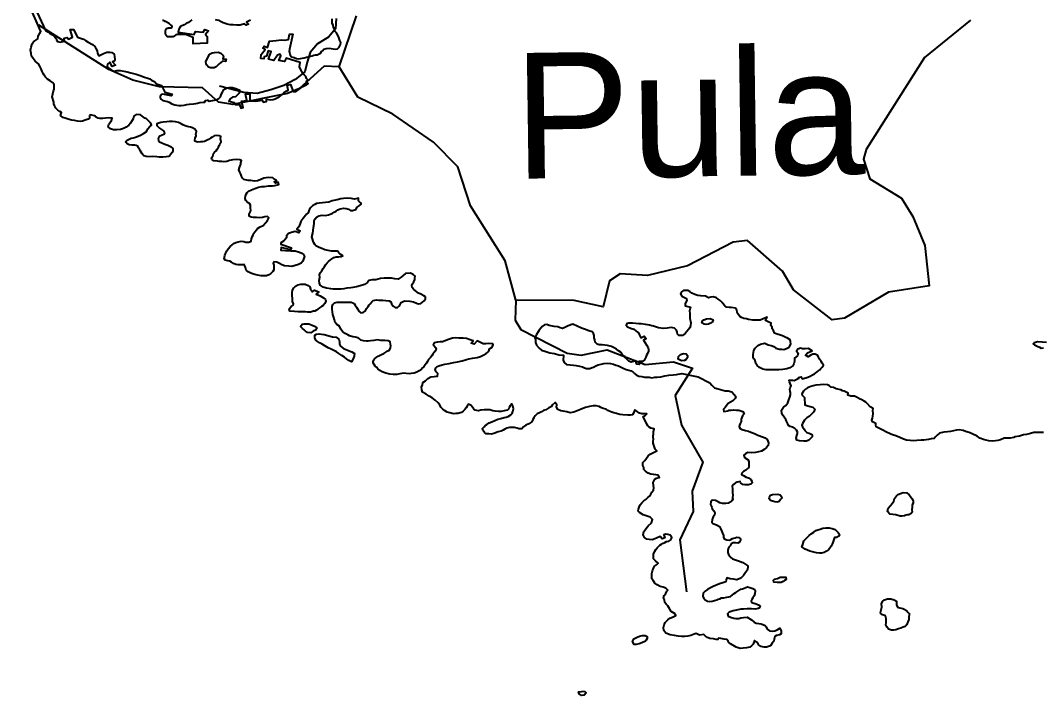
# Model space of a CAD drawing. Header units: metres. Extents: x 13.21 to 19.52, y 42.14 to 46.62.
# Drawn here: x 13.7902 to 13.9728, y 44.7582 to 44.8788 of the extents above; entities that cross this region are included whole.
import ezdxf

# ---------------------------------------------------------------- set-up
doc = ezdxf.new("R2010")
doc.units = ezdxf.units.M
doc.header["$MEASUREMENT"] = 0
for name, color, linetype in [('CESTE', 5, 'Continuous'), ('hr', 9, 'Continuous'), ('naziv_veci', 1, 'Continuous'), ('PRUGE', 7, 'Continuous')]:
    doc.layers.add(name, color=color, linetype=linetype)
doc.styles.get("Standard").update_dxf_attribs({"font": 'arial.ttf'})

msp = doc.modelspace()

# ---------------------------------------------------------------- linework, layer by layer
at = {"layer": 'CESTE'}
msp.add_line((13.84711, 44.87051), (13.85021, 44.87963), dxfattribs=at)
for points in [[(13.84711, 44.87051), (13.84442, 44.87064), (13.84004, 44.86663), (13.83788, 44.86574), (13.82812, 44.86379), (13.82556, 44.86418), (13.82271, 44.86673), (13.81501, 44.86695), (13.81027, 44.86812), (13.80596, 44.87002), (13.79347, 44.87795)], [(13.95987, 44.87882), (13.95166, 44.87215), (13.94125, 44.85576), (13.94076, 44.85403), (13.94191, 44.85052), (13.94758, 44.84703), (13.94959, 44.84375), (13.95171, 44.83857), (13.95252, 44.83135), (13.94522, 44.83026), (13.93737, 44.8256), (13.93521, 44.82533), (13.92827, 44.83069), (13.9263, 44.83398), (13.92008, 44.8395), (13.91752, 44.83918), (13.90933, 44.83495), (13.90219, 44.8332), (13.89734, 44.8335), (13.89539, 44.8323), (13.89428, 44.82763), (13.8891, 44.82873), (13.8787, 44.82879)], [(13.8787, 44.82879), (13.87674, 44.83583), (13.87056, 44.84568), (13.86829, 44.85262), (13.86395, 44.85703), (13.85669, 44.86204), (13.85046, 44.86511), (13.84711, 44.87051)], [(13.8787, 44.82879), (13.87855, 44.82522), (13.87958, 44.82357), (13.88783, 44.81932), (13.89034, 44.81902), (13.895, 44.81992), (13.90177, 44.81735), (13.90683, 44.81782), (13.91023, 44.81666), (13.90715, 44.81177), (13.90825, 44.80647), (13.91208, 44.79985), (13.91018, 44.79469), (13.91038, 44.79109), (13.90796, 44.78598), (13.90919, 44.7767)]]:
    msp.add_lwpolyline(points, dxfattribs=at)
at = {"layer": 'hr'}
for points in [[(13.97291, 44.80519), (13.97166, 44.80519), (13.97123, 44.80517), (13.97063, 44.805), (13.96993, 44.80482), (13.96935, 44.80475), (13.96868, 44.80455), (13.96788, 44.80439), (13.96762, 44.80429), (13.96698, 44.80414), (13.96591, 44.80414), (13.96526, 44.80386), (13.96478, 44.80374), (13.96439, 44.80369), (13.96385, 44.80365), (13.96317, 44.80367), (13.96265, 44.80381), (13.9622, 44.80393), (13.96159, 44.80416), (13.9611, 44.80452), (13.96017, 44.80492), (13.95963, 44.80515), (13.95902, 44.80536), (13.95856, 44.80556), (13.95791, 44.80564), (13.95739, 44.80558), (13.95688, 44.80547), (13.95635, 44.80537), (13.95579, 44.80527), (13.95514, 44.80526), (13.95435, 44.80503), (13.95392, 44.80472), (13.95358, 44.80437), (13.95339, 44.80412), (13.9529, 44.80404), (13.95238, 44.80391), (13.95157, 44.80383), (13.95109, 44.80383), (13.95032, 44.80374), (13.94974, 44.8037), (13.9491, 44.80372), (13.94844, 44.80379), (13.94793, 44.80398), (13.94729, 44.80428), (13.94654, 44.80458), (13.94599, 44.80476), (13.94555, 44.80494), (13.94487, 44.80524), (13.94424, 44.80557), (13.94352, 44.80597), (13.94304, 44.80619), (13.94298, 44.80657), (13.94301, 44.80678), (13.9424, 44.8071), (13.94227, 44.80738), (13.9424, 44.80774), (13.94243, 44.80811), (13.9425, 44.80852), (13.94244, 44.80909), (13.94253, 44.80946), (13.942, 44.80978), (13.94151, 44.81028), (13.94119, 44.81058), (13.94093, 44.81076), (13.94051, 44.81104), (13.94006, 44.8112), (13.93968, 44.81145), (13.93917, 44.81168), (13.9385, 44.81167), (13.93798, 44.81184), (13.93807, 44.81222), (13.93731, 44.81258), (13.93704, 44.81264), (13.93672, 44.8128), (13.93592, 44.813), (13.93541, 44.81322), (13.93499, 44.8133), (13.9347, 44.81353), (13.93438, 44.81372), (13.93371, 44.81378), (13.93306, 44.81372), (13.93225, 44.81363), (13.93178, 44.81354), (13.93135, 44.81338), (13.9308, 44.81315), (13.93041, 44.8129), (13.93006, 44.81258), (13.92977, 44.81209), (13.92984, 44.81182), (13.93025, 44.81143), (13.93024, 44.81102), (13.93028, 44.81056), (13.93033, 44.81011), (13.93082, 44.80994), (13.93126, 44.80983), (13.93174, 44.80973), (13.93207, 44.80937), (13.93191, 44.80889), (13.93152, 44.80848), (13.93107, 44.80805), (13.93068, 44.80779), (13.93026, 44.80735), (13.9299, 44.80677), (13.92977, 44.80651), (13.9299, 44.80617), (13.93019, 44.80578), (13.93028, 44.80553), (13.93067, 44.80518), (13.93106, 44.80505), (13.93142, 44.80488), (13.93163, 44.80473), (13.9316, 44.80439), (13.93132, 44.80408), (13.93102, 44.80381), (13.93057, 44.8036), (13.93011, 44.80363), (13.92932, 44.8037), (13.9289, 44.80381), (13.92876, 44.8042), (13.92887, 44.80463), (13.929, 44.80498), (13.92897, 44.8053), (13.92884, 44.80558), (13.92852, 44.80587), (13.92807, 44.8061), (13.92768, 44.80624), (13.92737, 44.80644), (13.92724, 44.80672), (13.92704, 44.80718), (13.92692, 44.80748), (13.92634, 44.80833), (13.92622, 44.80865), (13.92612, 44.80915), (13.92647, 44.80972), (13.92692, 44.81002), (13.92724, 44.81046), (13.92745, 44.81101), (13.9276, 44.8115), (13.92777, 44.81188), (13.92777, 44.81231), (13.92767, 44.81251), (13.92762, 44.8129), (13.92771, 44.81315), (13.92784, 44.81354), (13.92769, 44.81394), (13.92755, 44.81422), (13.92752, 44.8145), (13.9281, 44.81452), (13.9284, 44.81448), (13.92924, 44.81487), (13.92917, 44.81503), (13.92962, 44.81511), (13.92988, 44.81479), (13.93085, 44.81509), (13.93124, 44.81526), (13.93169, 44.81546), (13.93204, 44.81567), (13.93249, 44.81599), (13.93281, 44.81623), (13.93301, 44.8164), (13.93314, 44.81658), (13.9334, 44.81683), (13.93363, 44.81719), (13.93341, 44.81759), (13.93324, 44.81786), (13.93308, 44.81806), (13.93295, 44.81829), (13.93273, 44.81862), (13.93261, 44.81894), (13.93213, 44.81919), (13.93174, 44.81918), (13.93138, 44.819), (13.9309, 44.81868), (13.93045, 44.81898), (13.93077, 44.81942), (13.93159, 44.81978), (13.93095, 44.82021), (13.93039, 44.82012), (13.92991, 44.82015), (13.92953, 44.82024), (13.92904, 44.82008), (13.92884, 44.81971), (13.92913, 44.81935), (13.929, 44.81889), (13.92845, 44.81846), (13.92848, 44.81793), (13.92835, 44.81745), (13.92816, 44.81708), (13.92763, 44.8167), (13.92709, 44.81656), (13.92635, 44.81644), (13.92564, 44.81639), (13.925, 44.81635), (13.92423, 44.81638), (13.92342, 44.8164), (13.92277, 44.81649), (13.9222, 44.81681), (13.92179, 44.81713), (13.92156, 44.81753), (13.9214, 44.81804), (13.92121, 44.81832), (13.92108, 44.81857), (13.92108, 44.81909), (13.92112, 44.81949), (13.92118, 44.8198), (13.92144, 44.82024), (13.92193, 44.82069), (13.92238, 44.82097), (13.92313, 44.82113), (13.92376, 44.82085), (13.92428, 44.82074), (13.92476, 44.82051), (13.92512, 44.82026), (13.92575, 44.82005), (13.92617, 44.82006), (13.92656, 44.82001), (13.92704, 44.82017), (13.92753, 44.82042), (13.92782, 44.82095), (13.92772, 44.82143), (13.92767, 44.82175), (13.92722, 44.82202), (13.9268, 44.82222), (13.92631, 44.82244), (13.92593, 44.82259), (13.92535, 44.82273), (13.9249, 44.82294), (13.92472, 44.82337), (13.92446, 44.82371), (13.92447, 44.82397), (13.92421, 44.82431), (13.92427, 44.82472), (13.92385, 44.82491), (13.9233, 44.8252), (13.9236, 44.82579), (13.92234, 44.82522), (13.9216, 44.82527), (13.92103, 44.82527), (13.92022, 44.82538), (13.9199, 44.82548), (13.91942, 44.82557), (13.91896, 44.82573), (13.91868, 44.82589), (13.91839, 44.8263), (13.91819, 44.8267), (13.91814, 44.82704), (13.91791, 44.82741), (13.91714, 44.82751), (13.91679, 44.82751), (13.91633, 44.82756), (13.91602, 44.82781), (13.91567, 44.82825), (13.91554, 44.82841), (13.91516, 44.82875), (13.9148, 44.82898), (13.91452, 44.82923), (13.91393, 44.82943), (13.91348, 44.82937), (13.91309, 44.82923), (13.91255, 44.82953), (13.91174, 44.82958), (13.9112, 44.82965), (13.91065, 44.8298), (13.9101, 44.83006), (13.90982, 44.83033), (13.90943, 44.83054), (13.9086, 44.83054), (13.90824, 44.83033), (13.90808, 44.82997), (13.9083, 44.82955), (13.90866, 44.82937), (13.90914, 44.82909), (13.9092, 44.82875), (13.90891, 44.82825), (13.90892, 44.82783), (13.90987, 44.82754), (13.90981, 44.82736), (13.90968, 44.82692), (13.90978, 44.82646), (13.90977, 44.82607), (13.90977, 44.82552), (13.90989, 44.82506), (13.90992, 44.82475), (13.90988, 44.82429), (13.90976, 44.82387), (13.90953, 44.8236), (13.9092, 44.82324), (13.90894, 44.82288), (13.90846, 44.82252), (13.90781, 44.82248), (13.90756, 44.82277), (13.9075, 44.82309), (13.9074, 44.82346), (13.90702, 44.82383), (13.90645, 44.82396), (13.9057, 44.82382), (13.90501, 44.82378), (13.90415, 44.8239), (13.90382, 44.82401), (13.90324, 44.8242), (13.90299, 44.82424), (13.90253, 44.82438), (13.90186, 44.82447), (13.90109, 44.82459), (13.90067, 44.82459), (13.8995, 44.82468), (13.89883, 44.8247), (13.89853, 44.82464), (13.89837, 44.82434), (13.89863, 44.82406), (13.89914, 44.82381), (13.89973, 44.82362), (13.90017, 44.82329), (13.9006, 44.82301), (13.90078, 44.82255), (13.90098, 44.8221), (13.90162, 44.82236), (13.90197, 44.82194), (13.90146, 44.82166), (13.90207, 44.82072), (13.90233, 44.82031), (13.90236, 44.82001), (13.90239, 44.81969), (13.9022, 44.8193), (13.90203, 44.81897), (13.90191, 44.81863), (13.90167, 44.81818), (13.90129, 44.81786), (13.90064, 44.81788), (13.90068, 44.81735), (13.90022, 44.81738), (13.90012, 44.81795), (13.89925, 44.81777), (13.89887, 44.81793), (13.89849, 44.81825), (13.89829, 44.8185), (13.89807, 44.8188), (13.89775, 44.81905), (13.89749, 44.81944), (13.897, 44.81978), (13.89668, 44.82004), (13.89627, 44.82033), (13.89579, 44.82054), (13.89504, 44.8207), (13.89411, 44.82086), (13.89356, 44.82086), (13.89321, 44.82096), (13.89283, 44.82133), (13.89276, 44.82176), (13.89266, 44.8221), (13.89267, 44.82249), (13.89253, 44.82288), (13.89231, 44.82317), (13.8917, 44.82336), (13.89096, 44.82364), (13.89042, 44.82382), (13.88964, 44.82417), (13.88887, 44.82455), (13.88805, 44.82426), (13.88777, 44.82412), (13.88744, 44.82395), (13.88703, 44.82373), (13.88661, 44.82385), (13.88619, 44.82405), (13.88554, 44.82413), (13.88464, 44.82431), (13.88422, 44.82446), (13.88378, 44.82442), (13.88339, 44.82412), (13.88313, 44.82382), (13.88287, 44.82343), (13.88264, 44.82314), (13.88236, 44.82268), (13.88209, 44.82211), (13.88218, 44.82177), (13.88218, 44.82127), (13.88238, 44.82076), (13.88286, 44.82026), (13.88328, 44.81986), (13.88383, 44.81971), (13.8844, 44.81954), (13.88476, 44.81943), (13.8856, 44.81929), (13.88637, 44.81908), (13.88717, 44.81897), (13.88714, 44.81806), (13.88734, 44.8176), (13.88772, 44.81734), (13.88839, 44.81728), (13.88895, 44.81723), (13.88946, 44.81716), (13.89006, 44.81704), (13.89059, 44.81688), (13.89094, 44.81673), (13.89132, 44.81663), (13.89191, 44.81663), (13.89232, 44.81677), (13.89252, 44.81686), (13.89297, 44.81709), (13.89338, 44.81729), (13.8939, 44.81738), (13.89442, 44.8175), (13.89497, 44.81755), (13.89556, 44.81752), (13.89613, 44.81736), (13.89655, 44.8172), (13.89701, 44.81706), (13.89739, 44.8169), (13.89787, 44.81665), (13.89836, 44.81646), (13.89886, 44.81633), (13.89925, 44.81617), (13.89964, 44.81596), (13.8999, 44.81573), (13.90016, 44.81548), (13.90063, 44.81525), (13.90121, 44.81516), (13.90163, 44.81509), (13.90247, 44.81505), (13.90299, 44.81497), (13.9035, 44.81504), (13.90392, 44.81504), (13.9046, 44.81513), (13.90531, 44.81529), (13.90599, 44.8154), (13.9068, 44.81547), (13.90738, 44.81554), (13.90831, 44.8157), (13.91036, 44.81528), (13.91127, 44.8151), (13.91336, 44.81407), (13.91371, 44.81363), (13.91416, 44.81315), (13.91483, 44.81295), (13.91609, 44.81264), (13.9166, 44.8126), (13.91728, 44.81242), (13.9177, 44.81198), (13.91798, 44.81161), (13.91786, 44.81125), (13.91744, 44.81084), (13.91701, 44.8106), (13.9166, 44.81038), (13.91634, 44.81006), (13.91605, 44.80964), (13.91579, 44.80932), (13.91584, 44.80894), (13.91659, 44.80905), (13.91681, 44.80914), (13.91717, 44.80915), (13.91762, 44.80922), (13.9181, 44.80917), (13.91852, 44.80915), (13.91923, 44.80894), (13.91946, 44.80849), (13.91916, 44.80814), (13.91893, 44.80753), (13.91894, 44.80713), (13.91873, 44.80677), (13.91863, 44.8065), (13.91856, 44.80618), (13.91876, 44.80591), (13.91911, 44.8057), (13.91972, 44.80554), (13.92025, 44.8054), (13.92065, 44.80525), (13.92133, 44.80501), (13.92191, 44.80471), (13.92272, 44.80439), (13.92323, 44.8042), (13.92355, 44.80391), (13.9238, 44.80333), (13.92373, 44.80286), (13.92345, 44.80247), (13.92306, 44.80212), (13.92257, 44.80187), (13.92202, 44.80172), (13.92148, 44.80158), (13.9208, 44.80153), (13.92009, 44.8016), (13.91974, 44.8014), (13.91941, 44.80114), (13.91951, 44.80073), (13.92019, 44.80029), (13.92031, 44.79991), (13.9203, 44.79893), (13.92002, 44.79867), (13.91976, 44.79843), (13.91937, 44.7982), (13.91904, 44.79793), (13.91901, 44.79767), (13.91933, 44.79747), (13.91984, 44.79721), (13.92024, 44.79705), (13.92065, 44.79678), (13.92084, 44.79648), (13.92091, 44.79616), (13.92065, 44.79595), (13.92022, 44.79584), (13.91965, 44.79582), (13.9192, 44.79591), (13.91881, 44.79616), (13.91876, 44.79644), (13.9182, 44.7963), (13.91791, 44.79616), (13.91753, 44.79591), (13.91733, 44.79559), (13.91737, 44.79513), (13.9174, 44.79477), (13.91737, 44.7944), (13.91742, 44.79399), (13.91736, 44.79357), (13.91743, 44.79326), (13.91725, 44.79296), (13.91709, 44.7928), (13.91664, 44.79257), (13.91616, 44.79247), (13.91562, 44.79252), (13.91514, 44.79263), (13.91481, 44.79279), (13.91433, 44.793), (13.91375, 44.79309), (13.91353, 44.7928), (13.91346, 44.79231), (13.91369, 44.79184), (13.91374, 44.79156), (13.91404, 44.79119), (13.9142, 44.79085), (13.91419, 44.79041), (13.91393, 44.79009), (13.91374, 44.78963), (13.91367, 44.78911), (13.91389, 44.7889), (13.9145, 44.78869), (13.91503, 44.78838), (13.91528, 44.7879), (13.91579, 44.7868), (13.91576, 44.7865), (13.91589, 44.78616), (13.91637, 44.78599), (13.91682, 44.78593), (13.9171, 44.78605), (13.9174, 44.78623), (13.91784, 44.78634), (13.91815, 44.78645), (13.91853, 44.78643), (13.91878, 44.78618), (13.91879, 44.78597), (13.91862, 44.7856), (13.91833, 44.78542), (13.91791, 44.78544), (13.91752, 44.78545), (13.91717, 44.78526), (13.91695, 44.78495), (13.91675, 44.78471), (13.91662, 44.78442), (13.91652, 44.78407), (13.91655, 44.78376), (13.91669, 44.78339), (13.91691, 44.78311), (13.9171, 44.78283), (13.91738, 44.78258), (13.91793, 44.78241), (13.91848, 44.78223), (13.91922, 44.78193), (13.91979, 44.7816), (13.92011, 44.78135), (13.92014, 44.78103), (13.91999, 44.78055), (13.91973, 44.78014), (13.91933, 44.77963), (13.91889, 44.77915), (13.91817, 44.77884), (13.91753, 44.77898), (13.91696, 44.77902), (13.91637, 44.77922), (13.91625, 44.77886), (13.91618, 44.77847), (13.91563, 44.77831), (13.91505, 44.77817), (13.91464, 44.77799), (13.91434, 44.77785), (13.91392, 44.77768), (13.91347, 44.77744), (13.91289, 44.7771), (13.9125, 44.77684), (13.91215, 44.77645), (13.91209, 44.77591), (13.91218, 44.77561), (13.91247, 44.77531), (13.91289, 44.77505), (13.91324, 44.77501), (13.91376, 44.77504), (13.91417, 44.77515), (13.91459, 44.77529), (13.91481, 44.77538), (13.9151, 44.77549), (13.91543, 44.77561), (13.91585, 44.77563), (13.91634, 44.77574), (13.91675, 44.77579), (13.91704, 44.7759), (13.91735, 44.7761), (13.91768, 44.77639), (13.91798, 44.77661), (13.91849, 44.77693), (13.91887, 44.77716), (13.91916, 44.77726), (13.91949, 44.77739), (13.91978, 44.7775), (13.92004, 44.77758), (13.92046, 44.77748), (13.92103, 44.77732), (13.92135, 44.7771), (13.92145, 44.77682), (13.92139, 44.7764), (13.92128, 44.77602), (13.92103, 44.77563), (13.92083, 44.77537), (13.92073, 44.77508), (13.92076, 44.77488), (13.92103, 44.77474), (13.92158, 44.77455), (13.92183, 44.77444), (13.92219, 44.77434), (13.92232, 44.77416), (13.92228, 44.77394), (13.92196, 44.77373), (13.92144, 44.77361), (13.92076, 44.77368), (13.9204, 44.77369), (13.91999, 44.77366), (13.91934, 44.77364), (13.91886, 44.77362), (13.91808, 44.77346), (13.91748, 44.7733), (13.91676, 44.77308), (13.91648, 44.77277), (13.91658, 44.77235), (13.917, 44.7722), (13.91761, 44.77201), (13.91799, 44.77197), (13.9185, 44.77197), (13.91886, 44.77209), (13.91935, 44.77213), (13.91999, 44.77217), (13.9208, 44.7717), (13.92127, 44.77128), (13.92159, 44.7711), (13.92211, 44.77107), (13.92253, 44.77099), (13.92323, 44.77069), (13.9234, 44.77046), (13.92355, 44.77007), (13.924, 44.76975), (13.92452, 44.76967), (13.92494, 44.76977), (13.92533, 44.76991), (13.92584, 44.77024), (13.9261, 44.76974), (13.92606, 44.76922), (13.92577, 44.76901), (13.92526, 44.7689), (13.92497, 44.76876), (13.92484, 44.76826), (13.92477, 44.76791), (13.92447, 44.76755), (13.92415, 44.76709), (13.92348, 44.76681), (13.92302, 44.76683), (13.92247, 44.76697), (13.92203, 44.76716), (13.92194, 44.76741), (13.92172, 44.76771), (13.92129, 44.76801), (13.92107, 44.76734), (13.92077, 44.76705), (13.92046, 44.76682), (13.91986, 44.76671), (13.91926, 44.76664), (13.91874, 44.76659), (13.91801, 44.76681), (13.91703, 44.76741), (13.91675, 44.76764), (13.91663, 44.76787), (13.91638, 44.76821), (13.91589, 44.76828), (13.91527, 44.76835), (13.91492, 44.76842), (13.91476, 44.76819), (13.91447, 44.76818), (13.91396, 44.76831), (13.91332, 44.76837), (13.91293, 44.76854), (13.91257, 44.76879), (13.91225, 44.76911), (13.91148, 44.76898), (13.9109, 44.76928), (13.91052, 44.76916), (13.91022, 44.76902), (13.90991, 44.76892), (13.90942, 44.76878), (13.90887, 44.76873), (13.90829, 44.76872), (13.90766, 44.76878), (13.90701, 44.76889), (13.90624, 44.76901), (13.9055, 44.76931), (13.90511, 44.76982), (13.90505, 44.77031), (13.90518, 44.77084), (13.90538, 44.77123), (13.90558, 44.77146), (13.90582, 44.77171), (13.90621, 44.77198), (13.90664, 44.7722), (13.90703, 44.77235), (13.90725, 44.77247), (13.90712, 44.77277), (13.90644, 44.7732), (13.90616, 44.77359), (13.90584, 44.77423), (13.90554, 44.77451), (13.90529, 44.7748), (13.90523, 44.77531), (13.90507, 44.77563), (13.9052, 44.77604), (13.90546, 44.77641), (13.90565, 44.77682), (13.90585, 44.77702), (13.90549, 44.77734), (13.90498, 44.77753), (13.90444, 44.77768), (13.90391, 44.77794), (13.90353, 44.77826), (13.90318, 44.77873), (13.90298, 44.77905), (13.90299, 44.77955), (13.90295, 44.77999), (13.90308, 44.78047), (13.90329, 44.78093), (13.90347, 44.78128), (13.90383, 44.78151), (13.90412, 44.78185), (13.9036, 44.78222), (13.90326, 44.7826), (13.90329, 44.78296), (13.90327, 44.78347), (13.90348, 44.78397), (13.9037, 44.7843), (13.90394, 44.78457), (13.9042, 44.78484), (13.90439, 44.78503), (13.90471, 44.78522), (13.90487, 44.78535), (13.90529, 44.78551), (13.90559, 44.78568), (13.906, 44.78579), (13.90639, 44.78603), (13.90652, 44.78634), (13.90649, 44.78652), (13.90624, 44.78682), (13.90584, 44.78698), (13.90549, 44.787), (13.90511, 44.78687), (13.90532, 44.78636), (13.90484, 44.78618), (13.90446, 44.78658), (13.90382, 44.78629), (13.90349, 44.78618), (13.90304, 44.78603), (13.90247, 44.78608), (13.90208, 44.78612), (13.90163, 44.78641), (13.90144, 44.78688), (13.90153, 44.78747), (13.90229, 44.78852), (13.90291, 44.78906), (13.90307, 44.78961), (13.90269, 44.79005), (13.90195, 44.79028), (13.9014, 44.79046), (13.90075, 44.79088), (13.90053, 44.79113), (13.90056, 44.7915), (13.90069, 44.79186), (13.90089, 44.79223), (13.90121, 44.79259), (13.90157, 44.79294), (13.90192, 44.79323), (13.90224, 44.79355), (13.90256, 44.79383), (13.9028, 44.79413), (13.90299, 44.79452), (13.90328, 44.79485), (13.90335, 44.79527), (13.90329, 44.79568), (13.90321, 44.79623), (13.90331, 44.7965), (13.90351, 44.79682), (13.90381, 44.79702), (13.90432, 44.79716), (13.90412, 44.79758), (13.90325, 44.79767), (13.90281, 44.79774), (13.90232, 44.7979), (13.90181, 44.79827), (13.90155, 44.79859), (13.90152, 44.79891), (13.90139, 44.79927), (13.90139, 44.7998), (13.90171, 44.80019), (13.9023, 44.80099), (13.90269, 44.80131), (13.90317, 44.80152), (13.90388, 44.80193), (13.90356, 44.80222), (13.90344, 44.80255), (13.90334, 44.80291), (13.90321, 44.80327), (13.90321, 44.80362), (13.90324, 44.80401), (13.90318, 44.80426), (13.90318, 44.80458), (13.90324, 44.8049), (13.90328, 44.80532), (13.90341, 44.80581), (13.9028, 44.80593), (13.90247, 44.80614), (13.90228, 44.80637), (13.90206, 44.80665), (13.90187, 44.80706), (13.90164, 44.80749), (13.90145, 44.80804), (13.9018, 44.80822), (13.90206, 44.80852), (13.9012, 44.80852), (13.90058, 44.80868), (13.90036, 44.80893), (13.89991, 44.80924), (13.89971, 44.80861), (13.89952, 44.80836), (13.89917, 44.80825), (13.89868, 44.80825), (13.89778, 44.80834), (13.89723, 44.80839), (13.89665, 44.80857), (13.8962, 44.80869), (13.89562, 44.80887), (13.89513, 44.80912), (13.89481, 44.80935), (13.8943, 44.80949), (13.89388, 44.80967), (13.89356, 44.80983), (13.89302, 44.80993), (13.89246, 44.80993), (13.89182, 44.80983), (13.89112, 44.80963), (13.89066, 44.80944), (13.89021, 44.80929), (13.88966, 44.80904), (13.88902, 44.80878), (13.8884, 44.80869), (13.88779, 44.80886), (13.88715, 44.809), (13.88673, 44.80906), (13.88615, 44.80929), (13.88596, 44.80968), (13.88599, 44.81012), (13.8857, 44.81055), (13.88515, 44.81005), (13.88496, 44.80977), (13.88457, 44.80956), (13.88406, 44.80923), (13.88364, 44.80911), (13.88324, 44.80886), (13.88293, 44.80869), (13.88248, 44.80854), (13.88212, 44.80817), (13.8819, 44.8078), (13.88173, 44.80748), (13.88153, 44.80707), (13.88098, 44.80673), (13.88044, 44.8065), (13.88002, 44.80621), (13.87972, 44.80584), (13.87924, 44.80584), (13.87892, 44.80595), (13.87844, 44.80609), (13.87809, 44.80609), (13.87754, 44.80609), (13.87709, 44.80594), (13.8767, 44.80575), (13.8764, 44.80559), (13.87603, 44.80543), (13.87551, 44.80527), (13.87476, 44.80497), (13.87428, 44.8049), (13.87386, 44.80491), (13.87338, 44.80496), (13.87309, 44.80516), (13.87276, 44.80559), (13.87271, 44.80587), (13.87303, 44.80621), (13.87325, 44.80648), (13.87348, 44.80662), (13.8739, 44.80688), (13.87438, 44.80708), (13.8749, 44.80731), (13.87548, 44.80753), (13.876, 44.80765), (13.87661, 44.80783), (13.87696, 44.80792), (13.87732, 44.80806), (13.87777, 44.80831), (13.87803, 44.80856), (13.87816, 44.80893), (13.87825, 44.80941), (13.87816, 44.80996), (13.87797, 44.8103), (13.87765, 44.80994), (13.87751, 44.80964), (13.87742, 44.80943), (13.87719, 44.80916), (13.87658, 44.80902), (13.87606, 44.80895), (13.87558, 44.80895), (13.87497, 44.80898), (13.87458, 44.80907), (13.87401, 44.80921), (13.87351, 44.80923), (13.87301, 44.80921), (13.87245, 44.80918), (13.872, 44.80907), (13.87139, 44.80918), (13.87117, 44.80933), (13.87087, 44.80978), (13.87072, 44.80997), (13.87021, 44.81026), (13.86997, 44.8099), (13.86978, 44.8096), (13.86956, 44.80928), (13.86927, 44.80901), (13.86897, 44.80877), (13.86833, 44.80855), (13.86794, 44.80855), (13.86752, 44.80852), (13.86688, 44.80866), (13.86643, 44.80883), (13.86592, 44.80908), (13.86566, 44.80937), (13.86534, 44.80963), (13.86512, 44.81004), (13.86482, 44.81045), (13.86428, 44.81098), (13.86373, 44.81134), (13.86321, 44.81167), (13.86266, 44.812), (13.86202, 44.81239), (13.86186, 44.81279), (13.8618, 44.81325), (13.86202, 44.8137), (13.86209, 44.81411), (13.86254, 44.81443), (13.86294, 44.81485), (13.86351, 44.81512), (13.86406, 44.81517), (13.86467, 44.81525), (13.86474, 44.81569), (13.86444, 44.81604), (13.86428, 44.81636), (13.86439, 44.8167), (13.86464, 44.81697), (13.8649, 44.81708), (13.86554, 44.81724), (13.866, 44.81738), (13.86678, 44.81753), (13.86751, 44.81766), (13.86825, 44.81782), (13.8691, 44.81795), (13.86984, 44.81819), (13.87025, 44.81832), (13.87096, 44.81843), (13.87174, 44.81859), (13.87238, 44.81878), (13.87297, 44.81903), (13.87338, 44.81928), (13.87367, 44.81951), (13.87383, 44.81969), (13.87396, 44.82015), (13.87442, 44.8204), (13.87462, 44.82081), (13.87455, 44.82102), (13.87384, 44.82106), (13.8733, 44.82104), (13.87284, 44.82104), (13.87261, 44.82116), (13.87178, 44.82154), (13.87126, 44.82095), (13.87068, 44.82114), (13.87104, 44.82154), (13.87052, 44.82171), (13.86988, 44.82196), (13.86929, 44.82203), (13.86852, 44.82205), (13.86794, 44.82207), (13.86734, 44.822), (13.86685, 44.82185), (13.86646, 44.82171), (13.86607, 44.82155), (13.86555, 44.82139), (13.86513, 44.82139), (13.86468, 44.8213), (13.8641, 44.82121), (13.86388, 44.82084), (13.8641, 44.82066), (13.86433, 44.82034), (13.86445, 44.82007), (13.86427, 44.81972), (13.86404, 44.81942), (13.86384, 44.81915), (13.86365, 44.81887), (13.86342, 44.81855), (13.8631, 44.81819), (13.86288, 44.81786), (13.86272, 44.81759), (13.86248, 44.81729), (13.86236, 44.81711), (13.86223, 44.81693), (13.862, 44.8167), (13.8618, 44.81647), (13.86142, 44.81618), (13.86101, 44.81596), (13.86052, 44.81576), (13.86, 44.81569), (13.85962, 44.81567), (13.85858, 44.81576), (13.85794, 44.81565), (13.85742, 44.81552), (13.8568, 44.81551), (13.85617, 44.8156), (13.85546, 44.81577), (13.85478, 44.81604), (13.8544, 44.81625), (13.85404, 44.81657), (13.85378, 44.81682), (13.85352, 44.81705), (13.85337, 44.81732), (13.85321, 44.81762), (13.85318, 44.81798), (13.8534, 44.81831), (13.85372, 44.8186), (13.85408, 44.81881), (13.85466, 44.81909), (13.85511, 44.81927), (13.85546, 44.81952), (13.85562, 44.81968), (13.85611, 44.81991), (13.8563, 44.82032), (13.85637, 44.82066), (13.85628, 44.82091), (13.85621, 44.8214), (13.85589, 44.82158), (13.85528, 44.8216), (13.85457, 44.82162), (13.85395, 44.82174), (13.85328, 44.82163), (13.85273, 44.82156), (13.85229, 44.82151), (13.85202, 44.82149), (13.85148, 44.82154), (13.85099, 44.82165), (13.85076, 44.8219), (13.8505, 44.82209), (13.85006, 44.8222), (13.84954, 44.82229), (13.84897, 44.82245), (13.84867, 44.82261), (13.84819, 44.82287), (13.84771, 44.82321), (13.84741, 44.82362), (13.84719, 44.82417), (13.84671, 44.82447), (13.84642, 44.82485), (13.84627, 44.82531), (13.84617, 44.82575), (13.84601, 44.82625), (13.84591, 44.82673), (13.84585, 44.82719), (13.84584, 44.82767), (13.84597, 44.82806), (13.8463, 44.82836), (13.84675, 44.82848), (13.84746, 44.82847), (13.84801, 44.82847), (13.84849, 44.82847), (13.84923, 44.82845), (13.84958, 44.82836), (13.84981, 44.8282), (13.84997, 44.82792), (13.85019, 44.82758), (13.85036, 44.82728), (13.85065, 44.82687), (13.851, 44.82657), (13.85139, 44.8266), (13.85181, 44.82689), (13.85201, 44.82735), (13.85227, 44.82767), (13.85249, 44.82799), (13.85265, 44.82819), (13.85297, 44.82852), (13.85319, 44.82875), (13.85378, 44.82886), (13.8542, 44.82884), (13.85491, 44.82884), (13.85548, 44.82874), (13.85604, 44.82869), (13.85632, 44.82849), (13.85648, 44.82817), (13.85678, 44.82776), (13.85712, 44.82748), (13.85752, 44.8275), (13.8578, 44.82776), (13.85804, 44.82806), (13.85819, 44.82842), (13.85881, 44.82867), (13.85975, 44.82862), (13.86038, 44.82849), (13.8609, 44.82826), (13.86126, 44.82817), (13.86168, 44.82824), (13.86232, 44.82871), (13.86252, 44.82904), (13.86251, 44.82942), (13.86226, 44.82961), (13.86168, 44.82986), (13.86126, 44.83009), (13.86077, 44.83046), (13.86039, 44.8308), (13.86014, 44.8311), (13.86011, 44.83144), (13.8602, 44.83176), (13.86046, 44.8321), (13.86062, 44.83249), (13.86065, 44.83277), (13.86068, 44.83311), (13.8603, 44.83345), (13.85979, 44.83362), (13.85898, 44.83357), (13.85859, 44.83327), (13.85817, 44.83291), (13.85766, 44.83259), (13.85704, 44.83261), (13.85649, 44.83272), (13.85585, 44.83272), (13.85518, 44.83273), (13.85447, 44.83268), (13.85408, 44.83256), (13.85366, 44.83243), (13.85298, 44.83243), (13.8527, 44.83238), (13.85244, 44.83234), (13.85218, 44.83199), (13.85163, 44.8316), (13.85085, 44.83135), (13.85021, 44.83122), (13.84953, 44.8311), (13.84918, 44.83104), (13.84847, 44.83097), (13.84795, 44.83087), (13.8474, 44.8308), (13.84675, 44.83081), (13.84604, 44.83081), (13.84563, 44.83086), (13.84483, 44.83097), (13.84424, 44.83113), (13.84375, 44.83152), (13.8436, 44.83186), (13.84354, 44.83232), (13.84364, 44.83292), (13.8436, 44.83333), (13.84374, 44.83369), (13.84399, 44.83406), (13.84425, 44.83447), (13.84447, 44.83481), (13.84467, 44.83513), (13.84497, 44.83546), (13.84523, 44.83575), (13.84554, 44.836), (13.84574, 44.83614), (13.84616, 44.83646), (13.84657, 44.83657), (13.84697, 44.83658), (13.84745, 44.83662), (13.84774, 44.83671), (13.84729, 44.83701), (13.84709, 44.83722), (13.847, 44.83747), (13.84677, 44.8376), (13.84629, 44.83759), (13.84573, 44.83758), (13.84512, 44.83766), (13.84458, 44.83783), (13.844, 44.83807), (13.84354, 44.83823), (13.84297, 44.83854), (13.84275, 44.83879), (13.84258, 44.83907), (13.84246, 44.83937), (13.84236, 44.83978), (13.84223, 44.84013), (13.84239, 44.84077), (13.84246, 44.84129), (13.84252, 44.84177), (13.84256, 44.84207), (13.84262, 44.84253), (13.84265, 44.84296), (13.84285, 44.84335), (13.84308, 44.84367), (13.84346, 44.8439), (13.84405, 44.84399), (13.84468, 44.84394), (13.8452, 44.84404), (13.8455, 44.84418), (13.84585, 44.84431), (13.84624, 44.84452), (13.84656, 44.84474), (13.84688, 44.84495), (13.8473, 44.84516), (13.84792, 44.84527), (13.84834, 44.8452), (13.84876, 44.84509), (13.84914, 44.84486), (13.84952, 44.84481), (13.85008, 44.84502), (13.85033, 44.84541), (13.85068, 44.84564), (13.85104, 44.84598), (13.85104, 44.84617), (13.85076, 44.84641), (13.85059, 44.84658), (13.85057, 44.84705), (13.84985, 44.84685), (13.84928, 44.84697), (13.84863, 44.84701), (13.84789, 44.84699), (13.84743, 44.84689), (13.84673, 44.84672), (13.84588, 44.84655), (13.84524, 44.84631), (13.84466, 44.84624), (13.84411, 44.84621), (13.84356, 44.84616), (13.84305, 44.84608), (13.84276, 44.84591), (13.84237, 44.84568), (13.84205, 44.84539), (13.84183, 44.84509), (13.84172, 44.84475), (13.84156, 44.84442), (13.8413, 44.84418), (13.84112, 44.84395), (13.84086, 44.84362), (13.8406, 44.84333), (13.8404, 44.84312), (13.84026, 44.84287), (13.84014, 44.84251), (13.83988, 44.84191), (13.83958, 44.8415), (13.84017, 44.84118), (13.83991, 44.84083), (13.83926, 44.84109), (13.83858, 44.84093), (13.83804, 44.8407), (13.83768, 44.84029), (13.83772, 44.83995), (13.83733, 44.83956), (13.83717, 44.83933), (13.83669, 44.83903), (13.83672, 44.8388), (13.83859, 44.83814), (13.83842, 44.83781), (13.83674, 44.8382), (13.83669, 44.83777), (13.83752, 44.83771), (13.83848, 44.83761), (13.83926, 44.83761), (13.84003, 44.83742), (13.84045, 44.83724), (13.84077, 44.83699), (13.84091, 44.83662), (13.8408, 44.83631), (13.84065, 44.83578), (13.84035, 44.83543), (13.83986, 44.83516), (13.83928, 44.835), (13.83868, 44.83486), (13.8381, 44.83489), (13.83735, 44.83498), (13.8369, 44.83512), (13.83646, 44.83535), (13.83599, 44.83562), (13.83545, 44.83567), (13.83535, 44.83542), (13.83542, 44.83507), (13.83544, 44.83471), (13.83545, 44.83426), (13.83528, 44.83395), (13.8349, 44.83358), (13.83455, 44.83336), (13.83412, 44.83319), (13.83368, 44.83317), (13.83316, 44.83317), (13.83255, 44.83331), (13.83203, 44.8334), (13.83165, 44.83351), (13.83123, 44.8337), (13.83087, 44.8339), (13.83052, 44.83416), (13.83042, 44.83443), (13.83036, 44.83464), (13.83016, 44.83521), (13.82985, 44.83512), (13.82939, 44.83514), (13.82907, 44.83514), (13.82865, 44.83521), (13.82823, 44.83534), (13.82791, 44.83562), (13.82756, 44.8358), (13.82724, 44.83587), (13.82674, 44.83594), (13.82658, 44.83629), (13.82662, 44.8365), (13.82671, 44.83677), (13.82684, 44.83725), (13.82704, 44.83763), (13.8273, 44.83801), (13.82763, 44.83841), (13.82798, 44.83873), (13.82824, 44.83896), (13.82863, 44.83913), (13.82908, 44.83924), (13.8296, 44.83935), (13.8301, 44.83929), (13.83046, 44.83919), (13.83098, 44.8392), (13.83137, 44.83935), (13.83146, 44.83979), (13.83159, 44.84011), (13.83175, 44.84043), (13.83182, 44.84072), (13.83208, 44.84111), (13.83228, 44.84134), (13.83252, 44.8416), (13.83298, 44.84192), (13.83356, 44.84216), (13.83398, 44.84262), (13.83434, 44.84305), (13.83456, 44.84352), (13.83434, 44.84377), (13.83386, 44.84372), (13.83341, 44.84358), (13.83289, 44.84352), (13.83234, 44.84357), (13.83179, 44.84356), (13.83137, 44.84363), (13.83102, 44.84384), (13.83105, 44.8442), (13.83125, 44.84463), (13.83134, 44.84489), (13.83127, 44.84528), (13.83128, 44.84579), (13.83109, 44.84608), (13.83076, 44.84628), (13.83047, 44.84665), (13.83032, 44.84697), (13.83041, 44.84741), (13.83048, 44.84775), (13.83067, 44.84807), (13.8309, 44.84827), (13.83147, 44.84855), (13.83202, 44.84875), (13.8327, 44.84901), (13.83328, 44.8491), (13.8338, 44.8491), (13.83448, 44.84926), (13.83519, 44.84926), (13.83561, 44.8493), (13.83631, 44.84951), (13.83619, 44.8499), (13.83574, 44.84974), (13.83548, 44.84997), (13.83589, 44.85018), (13.83551, 44.85045), (13.83525, 44.8507), (13.83448, 44.85072), (13.83367, 44.85059), (13.83299, 44.85031), (13.83254, 44.85015), (13.832, 44.8501), (13.83131, 44.85018), (13.83087, 44.8502), (13.83009, 44.85036), (13.82987, 44.85061), (13.82964, 44.85095), (13.82952, 44.85135), (13.82936, 44.85171), (13.82922, 44.85213), (13.82933, 44.85252), (13.82943, 44.85279), (13.82952, 44.85313), (13.82955, 44.85335), (13.82965, 44.85375), (13.82935, 44.85387), (13.82872, 44.85393), (13.82814, 44.85386), (13.82755, 44.85375), (13.82703, 44.85361), (13.82655, 44.85354), (13.82617, 44.85359), (13.82565, 44.85357), (13.82536, 44.85365), (13.82475, 44.85368), (13.82439, 44.85393), (13.82432, 44.85426), (13.82452, 44.85453), (13.82465, 44.85501), (13.82485, 44.85526), (13.82517, 44.85549), (13.8253, 44.85581), (13.82556, 44.85615), (13.82566, 44.85643), (13.82578, 44.85664), (13.82588, 44.85688), (13.82601, 44.85712), (13.82591, 44.85762), (13.82595, 44.85805), (13.82566, 44.85819), (13.82514, 44.85826), (13.82479, 44.85817), (13.82444, 44.85796), (13.82411, 44.85778), (13.82375, 44.85752), (13.82343, 44.85734), (13.82307, 44.85718), (13.82272, 44.85712), (13.82233, 44.85711), (13.82182, 44.85707), (13.82134, 44.8572), (13.82134, 44.85739), (13.82141, 44.85773), (13.82154, 44.85817), (13.82153, 44.85846), (13.8216, 44.85892), (13.82131, 44.85934), (13.82093, 44.85958), (13.82057, 44.8597), (13.81998, 44.85982), (13.8196, 44.85996), (13.81918, 44.86011), (13.81889, 44.8603), (13.81844, 44.86053), (13.81785, 44.86069), (13.81735, 44.86071), (13.81683, 44.86073), (13.81631, 44.86066), (13.81569, 44.86059), (13.81528, 44.86055), (13.81457, 44.8603), (13.81457, 44.86), (13.81473, 44.85982), (13.81502, 44.85954), (13.81538, 44.85929), (13.81572, 44.85908), (13.81592, 44.85872), (13.81582, 44.85842), (13.8155, 44.8583), (13.81495, 44.85808), (13.81476, 44.85771), (13.81485, 44.85733), (13.81504, 44.85709), (13.81544, 44.85691), (13.81599, 44.85666), (13.81653, 44.85648), (13.81701, 44.85627), (13.81739, 44.85593), (13.8174, 44.85544), (13.8173, 44.85517), (13.81707, 44.8549), (13.81685, 44.85466), (13.81663, 44.85448), (13.81621, 44.85444), (13.81559, 44.85439), (13.81498, 44.85439), (13.81453, 44.85444), (13.81382, 44.85446), (13.81311, 44.85444), (13.81265, 44.85449), (13.81223, 44.85463), (13.81191, 44.85495), (13.81173, 44.85524), (13.81156, 44.85558), (13.81144, 44.85577), (13.81124, 44.85606), (13.81115, 44.8563), (13.81086, 44.85643), (13.8106, 44.85648), (13.81011, 44.8565), (13.8096, 44.85657), (13.80924, 44.85675), (13.80905, 44.85696), (13.80902, 44.85718), (13.80924, 44.85741), (13.8095, 44.85753), (13.80996, 44.85773), (13.81031, 44.8578), (13.81076, 44.85794), (13.81118, 44.8581), (13.8116, 44.85831), (13.81215, 44.8586), (13.81263, 44.8589), (13.81282, 44.85916), (13.81292, 44.8594), (13.81324, 44.85979), (13.81356, 44.86009), (13.81347, 44.86043), (13.81327, 44.86064), (13.81299, 44.86091), (13.81269, 44.86119), (13.81241, 44.86133), (13.8116, 44.86194), (13.81087, 44.86197), (13.81044, 44.8617), (13.81031, 44.86121), (13.81016, 44.86089), (13.80986, 44.86043), (13.80954, 44.86007), (13.80908, 44.85973), (13.8086, 44.85947), (13.80805, 44.85929), (13.80741, 44.85923), (13.80682, 44.85925), (13.80625, 44.8594), (13.80583, 44.85977), (13.80599, 44.86023), (13.80615, 44.86048), (13.80647, 44.86089), (13.80654, 44.86133), (13.80589, 44.86142), (13.80538, 44.86135), (13.80492, 44.86128), (13.80434, 44.86126), (13.804, 44.86135), (13.8036, 44.86154), (13.80344, 44.86176), (13.80261, 44.86195), (13.80251, 44.86179), (13.80251, 44.86131), (13.80226, 44.86114), (13.80173, 44.86096), (13.80129, 44.8608), (13.80086, 44.86076), (13.80038, 44.8608), (13.79983, 44.86089), (13.79935, 44.86096), (13.79887, 44.8611), (13.79819, 44.86131), (13.79773, 44.86147), (13.79732, 44.86179), (13.79752, 44.86236), (13.79719, 44.86254), (13.79683, 44.86275), (13.79648, 44.86314), (13.79626, 44.86357), (13.79616, 44.8639), (13.79613, 44.86419), (13.79587, 44.86517), (13.7961, 44.8662), (13.79622, 44.86654), (13.79619, 44.86691), (13.79623, 44.86737), (13.79593, 44.86772), (13.79546, 44.86799), (13.79503, 44.86831), (13.79465, 44.86865), (13.79439, 44.86904), (13.79423, 44.86932), (13.79407, 44.86964), (13.79384, 44.87025), (13.79366, 44.87062), (13.7934, 44.87103), (13.79314, 44.87124), (13.79282, 44.87151), (13.79246, 44.87199), (13.79214, 44.8724), (13.79208, 44.87289), (13.792, 44.87346), (13.7921, 44.87403), (13.79227, 44.87463), (13.79253, 44.87495), (13.79275, 44.87516), (13.79326, 44.87552), (13.79333, 44.876), (13.79382, 44.87682), (13.79018, 44.88514)], [(13.79086, 44.88525), (13.79466, 44.87698), (13.79505, 44.87674), (13.79537, 44.87651), (13.79588, 44.87619), (13.79618, 44.876), (13.79653, 44.87559), (13.79662, 44.8753), (13.79678, 44.87504), (13.7973, 44.87492), (13.79804, 44.87511), (13.79798, 44.87563), (13.79852, 44.87575), (13.79878, 44.87545), (13.79946, 44.87579), (13.79908, 44.87715), (13.79968, 44.87716), (13.80037, 44.87578), (13.80147, 44.87543), (13.80181, 44.8752), (13.8023, 44.8749), (13.80304, 44.87452), (13.80346, 44.87414), (13.80363, 44.8738), (13.80388, 44.87336), (13.80397, 44.87289), (13.80417, 44.87249), (13.80501, 44.87291), (13.80559, 44.87311), (13.80617, 44.87314), (13.80653, 44.87305), (13.80691, 44.87278), (13.80697, 44.87227), (13.80703, 44.87183), (13.80698, 44.87152), (13.80661, 44.8714), (13.80713, 44.87078), (13.80659, 44.87059), (13.80617, 44.87131), (13.80575, 44.87095), (13.80568, 44.8706), (13.80594, 44.87028), (13.80636, 44.86996), (13.80684, 44.86971), (13.80742, 44.86985), (13.808, 44.86984), (13.80865, 44.86972), (13.80926, 44.86961), (13.80987, 44.86945), (13.81039, 44.86929), (13.81087, 44.86918), (13.81158, 44.86897), (13.81233, 44.86867), (13.81277, 44.86852), (13.81329, 44.86833), (13.81364, 44.86806), (13.8141, 44.86787), (13.81451, 44.86746), (13.81536, 44.86717), (13.81596, 44.86598), (13.81726, 44.86563), (13.81709, 44.86533), (13.81564, 44.8656), (13.81539, 44.86554), (13.81515, 44.86522), (13.81512, 44.86497), (13.81528, 44.86472), (13.81561, 44.86446), (13.81645, 44.86433), (13.81677, 44.86418), (13.81722, 44.86391), (13.81773, 44.86373), (13.8185, 44.86359), (13.8189, 44.86357), (13.81941, 44.86364), (13.81989, 44.86375), (13.82035, 44.86383), (13.82112, 44.86391), (13.82151, 44.86398), (13.82183, 44.86403), (13.82221, 44.86414), (13.82279, 44.86417), (13.82312, 44.86421), (13.82322, 44.86448), (13.82361, 44.86455), (13.82389, 44.86435), (13.82451, 44.86446), (13.82486, 44.86456), (13.82515, 44.86459), (13.82564, 44.86482), (13.8259, 44.86515), (13.82609, 44.86568), (13.82625, 44.86597), (13.82654, 44.86645), (13.82697, 44.86668), (13.82745, 44.8668), (13.82805, 44.86679), (13.82864, 44.86661), (13.82938, 44.86636), (13.82945, 44.86604), (13.82919, 44.86572), (13.82893, 44.86547), (13.82857, 44.86514), (13.82805, 44.86506), (13.82764, 44.8648), (13.82738, 44.86435), (13.82837, 44.86414), (13.82853, 44.86375), (13.82931, 44.86375), (13.82953, 44.86313), (13.82999, 44.86325), (13.82967, 44.86439), (13.83063, 44.86451), (13.83041, 44.86563), (13.83115, 44.86565), (13.83115, 44.86441), (13.83222, 44.86437), (13.83338, 44.86455), (13.83354, 44.8642), (13.83415, 44.86432), (13.83415, 44.86471), (13.83483, 44.86459), (13.83531, 44.86466), (13.8357, 44.8648), (13.83638, 44.86512), (13.83693, 44.86553), (13.83725, 44.86588), (13.83764, 44.86613), (13.83802, 44.86635), (13.83783, 44.86724), (13.83841, 44.86734), (13.8389, 44.8661), (13.83934, 44.86608), (13.83954, 44.86624), (13.83989, 44.86645), (13.84022, 44.86667), (13.84064, 44.86698), (13.84109, 44.86722), (13.84158, 44.86752), (13.84119, 44.86791), (13.84158, 44.86809), (13.84128, 44.86844), (13.84116, 44.86878), (13.84087, 44.86907), (13.84058, 44.86944), (13.84045, 44.86965), (13.84019, 44.87008), (13.84, 44.87052), (13.84016, 44.87125), (13.83762, 44.87203), (13.83733, 44.87144), (13.83632, 44.87166), (13.83671, 44.87244), (13.83655, 44.87274), (13.8361, 44.87256), (13.83542, 44.87166), (13.83452, 44.87185), (13.83494, 44.87324), (13.83445, 44.87334), (13.83413, 44.8724), (13.83371, 44.8723), (13.83368, 44.87194), (13.8331, 44.87199), (13.83316, 44.87272), (13.83389, 44.87361), (13.83348, 44.87385), (13.83371, 44.8742), (13.83433, 44.87398), (13.83468, 44.87508), (13.83588, 44.87523), (13.83675, 44.8753), (13.8374, 44.87526), (13.83807, 44.8754), (13.83827, 44.87631), (13.83885, 44.87631), (13.83827, 44.87366), (13.83816, 44.87322), (13.8383, 44.8729), (13.83835, 44.87256), (13.83861, 44.87231), (13.8391, 44.87214), (13.83949, 44.87198), (13.83987, 44.87193), (13.84023, 44.87197), (13.84087, 44.8721), (13.8413, 44.87221), (13.84181, 44.87232), (13.84227, 44.87246), (13.84258, 44.87256), (13.84291, 44.87265), (13.8432, 44.87267), (13.84378, 44.87292), (13.84395, 44.87322), (13.84411, 44.87338), (13.84439, 44.87363), (13.84481, 44.87379), (13.8453, 44.87383), (13.84568, 44.87379), (13.84604, 44.87374), (13.84646, 44.87368), (13.84681, 44.87374), (13.84713, 44.87404), (13.84736, 44.8745), (13.84743, 44.87485), (13.84724, 44.87519), (13.84714, 44.87555), (13.84698, 44.87592), (13.84663, 44.87656), (13.84639, 44.87683), (13.84627, 44.87725), (13.84608, 44.87754), (13.84604, 44.87794), (13.84586, 44.87823), (13.84589, 44.87865), (13.84586, 44.87905)], [(13.8208, 44.87889), (13.82021, 44.87842), (13.81976, 44.87824), (13.8194, 44.87799), (13.81878, 44.87771), (13.8185, 44.87723), (13.81834, 44.87668), (13.82121, 44.8763), (13.82144, 44.87682), (13.82279, 44.87671), (13.82314, 44.87719), (13.82375, 44.87694), (13.82321, 44.87627), (13.82355, 44.87591), (13.82355, 44.87471), (13.82101, 44.87462), (13.82104, 44.87577), (13.81966, 44.87625), (13.81942, 44.87625), (13.81929, 44.87625), (13.81916, 44.87625), (13.81904, 44.87626), (13.81891, 44.87626), (13.81878, 44.87627), (13.81866, 44.87627), (13.81853, 44.87627), (13.8184, 44.87626), (13.81828, 44.87626), (13.81815, 44.87625), (13.81803, 44.87623), (13.81791, 44.87619), (13.81783, 44.87612), (13.81776, 44.87605), (13.81769, 44.87597), (13.81759, 44.87592), (13.81747, 44.87588), (13.81735, 44.87586), (13.81722, 44.87586), (13.8171, 44.87586), (13.81697, 44.87587), (13.81684, 44.87588), (13.81672, 44.87588), (13.81659, 44.87588), (13.81647, 44.87589), (13.81637, 44.87595), (13.8163, 44.87603), (13.81625, 44.87611), (13.8162, 44.87619), (13.81616, 44.87628), (13.81612, 44.87636), (13.8161, 44.87645), (13.81608, 44.87654), (13.81607, 44.87663), (13.81607, 44.87672), (13.81607, 44.87681), (13.81608, 44.8769), (13.81611, 44.87699), (13.81614, 44.87707), (13.81617, 44.87716), (13.81622, 44.87724), (13.81629, 44.87732), (13.81638, 44.87738), (13.81649, 44.87742), (13.81661, 44.87746), (13.81674, 44.87747), (13.81686, 44.87747), (13.81699, 44.87746), (13.81712, 44.87747), (13.81722, 44.87752), (13.81727, 44.87761), (13.8173, 44.87769), (13.8173, 44.87778), (13.81722, 44.87785), (13.81712, 44.8779), (13.81702, 44.87797), (13.81694, 44.87804), (13.81687, 44.87811), (13.81679, 44.87818), (13.8167, 44.87824), (13.81661, 44.8783), (13.81651, 44.87836), (13.81641, 44.87842), (13.81631, 44.87847), (13.81621, 44.87852), (13.8161, 44.87858), (13.816, 44.87862), (13.81589, 44.87867), (13.81578, 44.87872), (13.81567, 44.87876), (13.81555, 44.8788)], [(13.8313, 44.87886), (13.83092, 44.87865), (13.83059, 44.87849), (13.83091, 44.87813), (13.8305, 44.87794), (13.83018, 44.87819), (13.82963, 44.87799), (13.8294, 44.87797), (13.82888, 44.87792), (13.82817, 44.87801), (13.82763, 44.87803), (13.82708, 44.87812), (13.82642, 44.87837), (13.82601, 44.87856), (13.8256, 44.87875), (13.82502, 44.87891)], [(13.97349, 44.82128), (13.97269, 44.82129), (13.97194, 44.82137), (13.97126, 44.82119), (13.9711, 44.82102), (13.97132, 44.82081), (13.9718, 44.82059), (13.97223, 44.82041), (13.97252, 44.82022), (13.97293, 44.82031)]]:
    msp.add_lwpolyline(points, dxfattribs=at)
for points in [[(13.82397, 44.87274), (13.8244, 44.873), (13.82484, 44.87307), (13.82552, 44.87311), (13.82597, 44.87293), (13.82633, 44.87261), (13.82646, 44.87233), (13.82636, 44.87192), (13.8269, 44.87186), (13.82678, 44.87146), (13.82629, 44.87151), (13.82597, 44.87125), (13.82565, 44.87103), (13.82532, 44.87069), (13.82516, 44.87052), (13.82478, 44.87034), (13.82414, 44.87032), (13.8238, 44.87046), (13.82346, 44.87078), (13.82336, 44.87101), (13.82329, 44.87137), (13.82343, 44.8717), (13.82365, 44.87208), (13.82397, 44.87274)], [(13.84106, 44.8317), (13.84157, 44.83145), (13.84189, 44.8312), (13.84202, 44.83081), (13.84237, 44.8303), (13.84272, 44.83063), (13.84346, 44.83033), (13.84301, 44.82991), (13.84373, 44.8296), (13.84433, 44.82925), (13.84465, 44.82891), (13.84475, 44.82864), (13.84457, 44.82825), (13.84423, 44.82788), (13.84398, 44.82767), (13.84362, 44.82744), (13.8433, 44.82722), (13.84307, 44.82705), (13.84278, 44.82687), (13.84252, 44.82683), (13.842, 44.82669), (13.84143, 44.82669), (13.84111, 44.82672), (13.84052, 44.82671), (13.83981, 44.82676), (13.83914, 44.82678), (13.83833, 44.82688), (13.83821, 44.82724), (13.83856, 44.8277), (13.83892, 44.82793), (13.83895, 44.82818), (13.83879, 44.82857), (13.83876, 44.82907), (13.83869, 44.82969), (13.8387, 44.83019), (13.83879, 44.83063), (13.83902, 44.831), (13.83934, 44.83129), (13.83973, 44.83156), (13.84028, 44.8317), (13.84077, 44.8317), (13.84106, 44.8317)], [(13.84227, 44.82435), (13.84271, 44.82417), (13.8431, 44.82389), (13.8429, 44.82346), (13.84249, 44.82326), (13.84206, 44.823), (13.84146, 44.82303), (13.8411, 44.82328), (13.84088, 44.82351), (13.84056, 44.82374), (13.8402, 44.82413), (13.84049, 44.8245), (13.84088, 44.82461), (13.84124, 44.8246), (13.84168, 44.82456), (13.84227, 44.82435)], [(13.91271, 44.82549), (13.9134, 44.82556), (13.91391, 44.82528), (13.91379, 44.82492), (13.91343, 44.82469), (13.91307, 44.82453), (13.91268, 44.82446), (13.9123, 44.82455), (13.91188, 44.82478), (13.91201, 44.8251), (13.91224, 44.82531), (13.91271, 44.82549)], [(13.8459, 44.82229), (13.84658, 44.82218), (13.84706, 44.82185), (13.84719, 44.8214), (13.84719, 44.82097), (13.84735, 44.82062), (13.84786, 44.82016), (13.84847, 44.81992), (13.84892, 44.81978), (13.8494, 44.81961), (13.84983, 44.81927), (13.84982, 44.81879), (13.84957, 44.81824), (13.84934, 44.81778), (13.84885, 44.81804), (13.8484, 44.81836), (13.84806, 44.81861), (13.84757, 44.81895), (13.84708, 44.81927), (13.84663, 44.81959), (13.84615, 44.8198), (13.84568, 44.82008), (13.84515, 44.82032), (13.84454, 44.82067), (13.84409, 44.82093), (13.84361, 44.82117), (13.84326, 44.82145), (13.84294, 44.8217), (13.84274, 44.82206), (13.84277, 44.82255), (13.84309, 44.82275), (13.84352, 44.82282), (13.84397, 44.82275), (13.84442, 44.82271), (13.8459, 44.82229)], [(13.90828, 44.81799), (13.9077, 44.81829), (13.90771, 44.81874), (13.90809, 44.81911), (13.90861, 44.81927), (13.90909, 44.8192), (13.90937, 44.81893), (13.90932, 44.81856), (13.90908, 44.81824), (13.90883, 44.81803), (13.90828, 44.81799)], [(13.92547, 44.79417), (13.92589, 44.79405), (13.92615, 44.79373), (13.92618, 44.79346), (13.92598, 44.79319), (13.9257, 44.79286), (13.92537, 44.79275), (13.92492, 44.7928), (13.92453, 44.79288), (13.92415, 44.79302), (13.92392, 44.79332), (13.92399, 44.79364), (13.92419, 44.79401), (13.92454, 44.7941), (13.92547, 44.79417)], [(13.94653, 44.79048), (13.94549, 44.79059), (13.94508, 44.79108), (13.94517, 44.79163), (13.94559, 44.79213), (13.94589, 44.79249), (13.94621, 44.79292), (13.94631, 44.79336), (13.9467, 44.79385), (13.94692, 44.79407), (13.94737, 44.79426), (13.94786, 44.79443), (13.94851, 44.79441), (13.94896, 44.79406), (13.94918, 44.79374), (13.94944, 44.79336), (13.94963, 44.79296), (13.94963, 44.79256), (13.94949, 44.79226), (13.94946, 44.79182), (13.9494, 44.79141), (13.94945, 44.79097), (13.94927, 44.79068), (13.94891, 44.79047), (13.94862, 44.79047), (13.94836, 44.7904), (13.9481, 44.79027), (13.94765, 44.79023), (13.94733, 44.79025), (13.94653, 44.79048)], [(13.93121, 44.78397), (13.93039, 44.78432), (13.92979, 44.78475), (13.92992, 44.78519), (13.93011, 44.78581), (13.93047, 44.78617), (13.93073, 44.78644), (13.93108, 44.78676), (13.93144, 44.78706), (13.93189, 44.78738), (13.93224, 44.78764), (13.9326, 44.78779), (13.93306, 44.78792), (13.93353, 44.78809), (13.93405, 44.78813), (13.93463, 44.78813), (13.93518, 44.78802), (13.9357, 44.78786), (13.93598, 44.7876), (13.93628, 44.78732), (13.9365, 44.78698), (13.93636, 44.78664), (13.93598, 44.78641), (13.93559, 44.78639), (13.93543, 44.78591), (13.93532, 44.78551), (13.9352, 44.78523), (13.93501, 44.78486), (13.93477, 44.78449), (13.93455, 44.7842), (13.93416, 44.78395), (13.93378, 44.78376), (13.9333, 44.78362), (13.93291, 44.78363), (13.93239, 44.78368), (13.93121, 44.78397)], [(13.92587, 44.77936), (13.92635, 44.77936), (13.92693, 44.77931), (13.92697, 44.77892), (13.92668, 44.77874), (13.92645, 44.77857), (13.92607, 44.77837), (13.92538, 44.77838), (13.92478, 44.77844), (13.92468, 44.77878), (13.92491, 44.77897), (13.92542, 44.77909), (13.92587, 44.77936)], [(13.94405, 44.77398), (13.94401, 44.77462), (13.94425, 44.77505), (13.94451, 44.77529), (13.94508, 44.77549), (13.94569, 44.77546), (13.94624, 44.7753), (13.9467, 44.77507), (13.94669, 44.7747), (13.94668, 44.77436), (13.94688, 44.77398), (13.9473, 44.77388), (13.94778, 44.77372), (13.94807, 44.77363), (13.94846, 44.77335), (13.94874, 44.77303), (13.94897, 44.7728), (13.94891, 44.77229), (13.94887, 44.77179), (13.94873, 44.77136), (13.94852, 44.7709), (13.94838, 44.77071), (13.94822, 44.77053), (13.94787, 44.77038), (13.94748, 44.77021), (13.94706, 44.77008), (13.94657, 44.76992), (13.94622, 44.76988), (13.94581, 44.76985), (13.94522, 44.77006), (13.94494, 44.77045), (13.94478, 44.77083), (13.94481, 44.77119), (13.94481, 44.77153), (13.94485, 44.77187), (13.94478, 44.77226), (13.94468, 44.77249), (13.94418, 44.77263), (13.94382, 44.77292), (13.94389, 44.77325), (13.94405, 44.77398)], [(13.90116, 44.76762), (13.90069, 44.76741), (13.9002, 44.7673), (13.89982, 44.7673), (13.89953, 44.76783), (13.89975, 44.76831), (13.90034, 44.76863), (13.90079, 44.76879), (13.90124, 44.76892), (13.90175, 44.76893), (13.90214, 44.76872), (13.90214, 44.76837), (13.90198, 44.76807), (13.90184, 44.76789), (13.90116, 44.76762)], [(13.89097, 44.75898), (13.89123, 44.75864), (13.89087, 44.75827), (13.89039, 44.75818), (13.88997, 44.75847), (13.88984, 44.75882), (13.89097, 44.75898)]]:
    msp.add_lwpolyline(points, close=True, dxfattribs=at)
at = {"layer": 'PRUGE'}
msp.add_lwpolyline([(13.84658, 44.87914), (13.84645, 44.8773), (13.84521, 44.87582), (13.84326, 44.87462), (13.84193, 44.87308), (13.84139, 44.87132), (13.84096, 44.86958), (13.83927, 44.86823), (13.8372, 44.86718), (13.83492, 44.8664), (13.83249, 44.86576), (13.83006, 44.86592), (13.82576, 44.86704)], dxfattribs=at)

# ---------------------------------------------------------------- texts
at = {"layer": 'naziv_veci', "insert": (13.87807, 44.87295), "char_height": 0.0224579, "width": 0.0711166, "attachment_point": 1, "rotation": 0.7878}
msp.add_mtext('{\\fArial CE|b0|i0|c238|p34;Pula}              ', dxfattribs=at)

doc.saveas('drawing.dxf')
